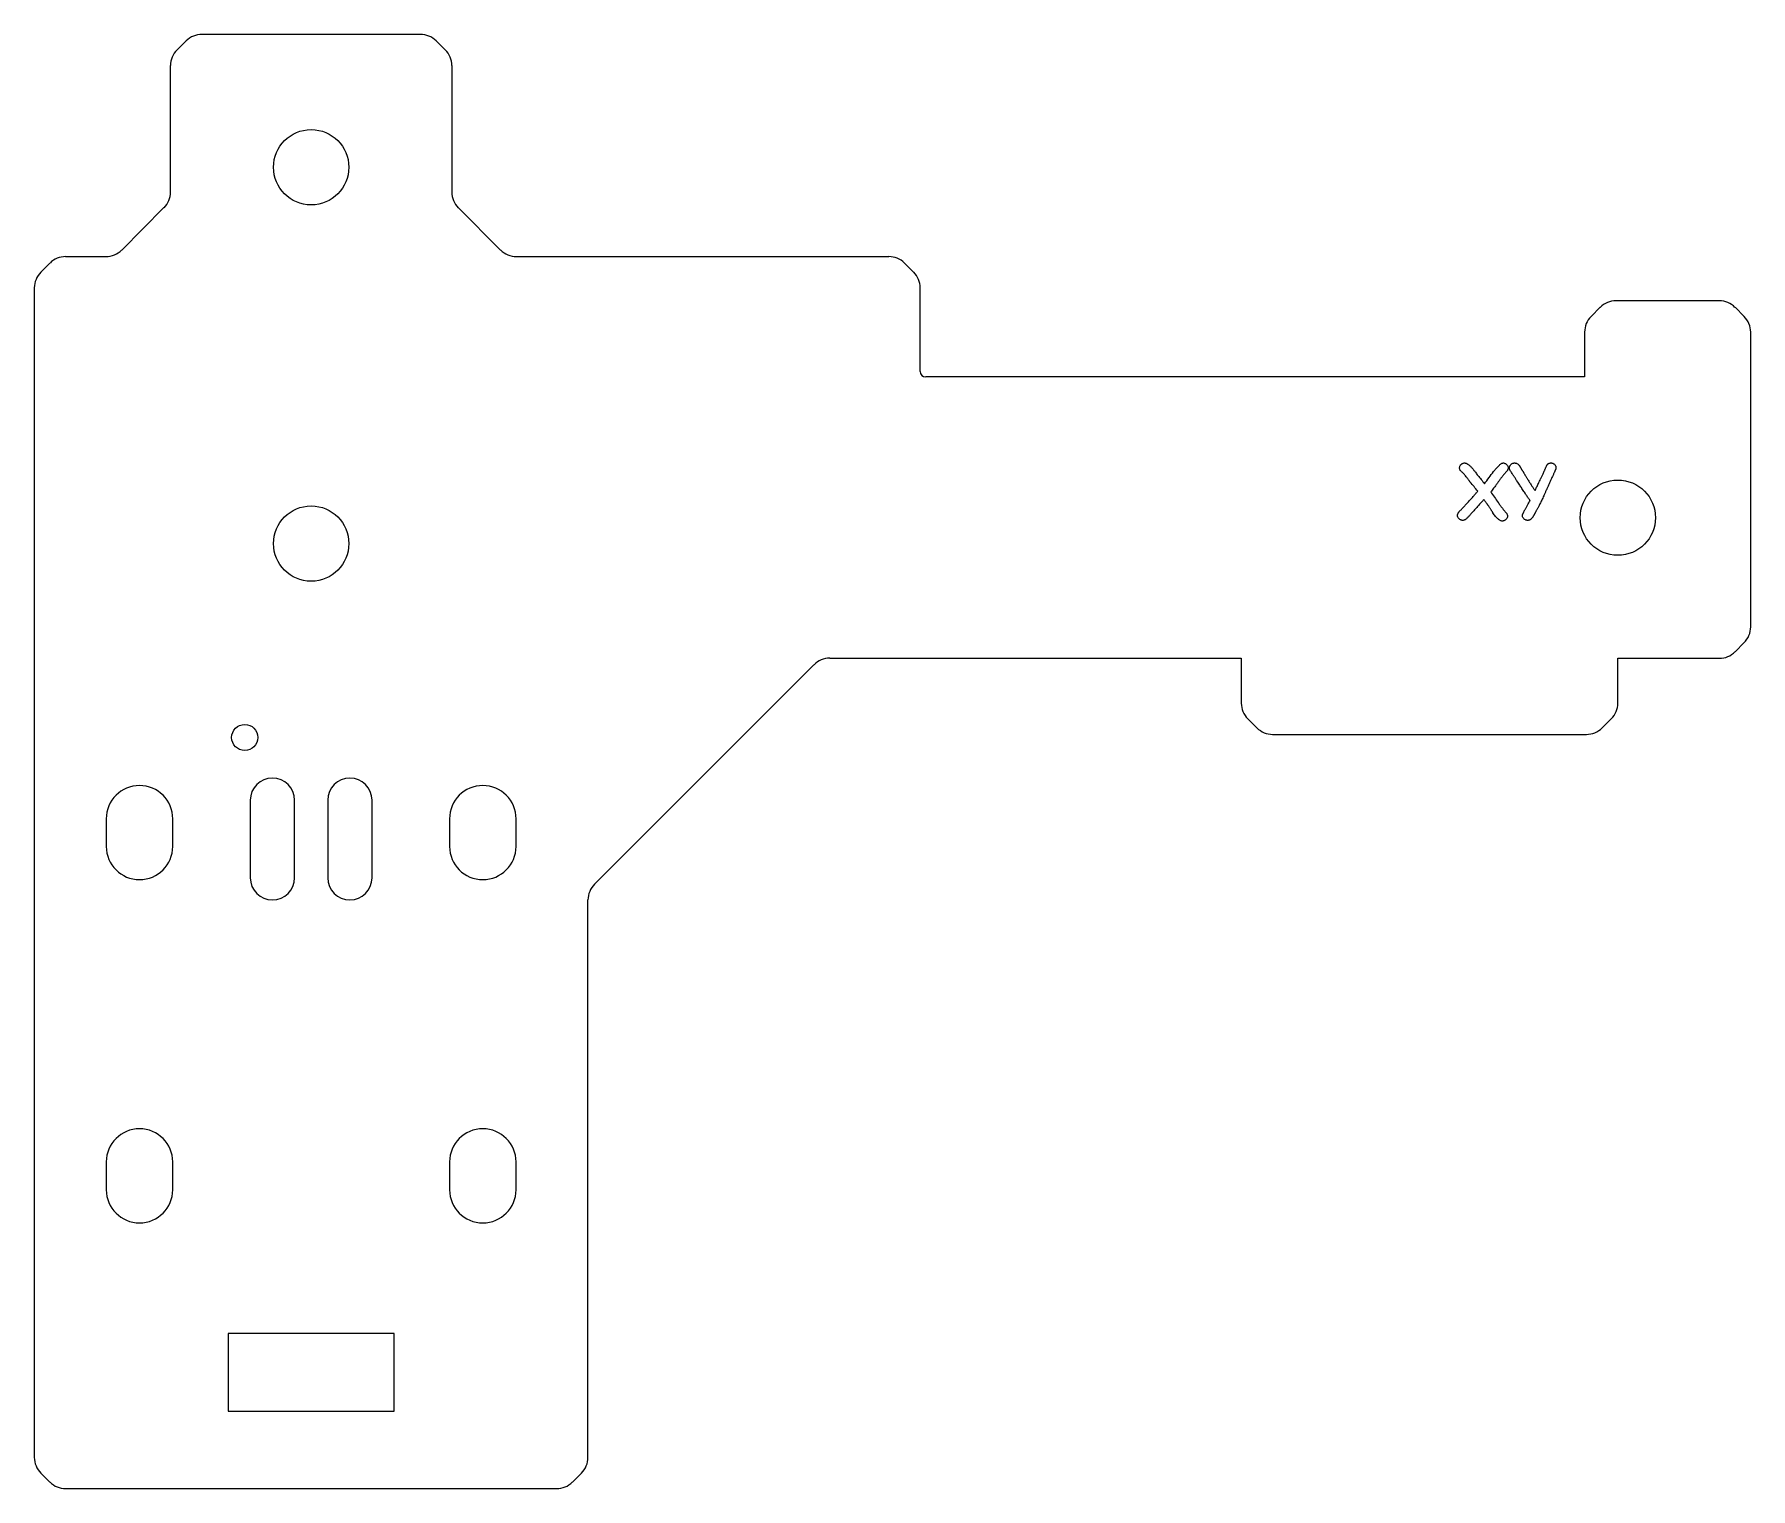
# Model space of a CAD drawing. Header units: millimetres. Extents: x -25 to 130, y -66 to 66.
import ezdxf

# ---------------------------------------------------------------- set-up
doc = ezdxf.new("R2010")
doc.units = ezdxf.units.MM

msp = doc.modelspace()

# ---------------------------------------------------------------- linework, layer by layer
at = {"color": 7, "linetype": 'Continuous', "lineweight": 25}
for p, q in [((9.87, 65.67), (-9.87, 65.67)), ((-11.29, 65.09), (-12.11, 64.26)), ((12.11, 64.26), (11.29, 65.09)), ((-12.7, 51.43), (-12.7, 62.85)), ((12.7, 62.85), (12.7, 51.43)), ((-13.29, 50.02), (-17.11, 46.19)), ((17.11, 46.19), (13.29, 50.02)), ((-23.59, 45.02), (-24.41, 44.19)), ((-22.17, 45.6), (-18.53, 45.6)), ((18.53, 45.6), (52.17, 45.6)), ((54.41, 44.19), (53.59, 45.02)), ((-25, 42.78), (-25, -62.85)), ((55, 35.23), (55, 42.78)), ((116.41, 41.02), (115.59, 40.19)), ((127.17, 41.6), (117.83, 41.6)), ((129.41, 40.19), (128.59, 41.02)), ((115, 38.78), (115, 34.73)), ((130, 12.15), (130, 38.78)), ((115, 34.73), (55.5, 34.73)), ((109.08, 26.75), (109.33, 26.35)), ((46.83, 9.32), (84, 9.32)), ((84, 9.32), (84, 5.27)), ((118, 9.32), (127.17, 9.32)), ((118, 5.27), (118, 9.32)), ((128.59, 9.91), (129.41, 10.74)), ((25.59, -11.09), (45.41, 8.74)), ((84.59, 3.86), (85.41, 3.03)), ((116.59, 3.03), (117.41, 3.86)), ((86.83, 2.44), (115.17, 2.44)), ((-5.5, -3.5), (-5.5, -10.5)), ((-1.5, -10.5), (-1.5, -3.5)), ((1.5, -3.5), (1.5, -10.5)), ((5.5, -10.5), (5.5, -3.5)), ((-18.5, -5.17), (-18.5, -7.67)), ((-12.5, -7.67), (-12.5, -5.17)), ((12.5, -5.17), (12.5, -7.67)), ((18.5, -7.67), (18.5, -5.17)), ((25, -62.85), (25, -12.5)), ((-18.5, -36.17), (-18.5, -38.67)), ((-12.5, -38.67), (-12.5, -36.17)), ((12.5, -36.17), (12.5, -38.67)), ((18.5, -38.67), (18.5, -36.17)), ((7.5, -51.67), (-7.5, -51.67)), ((-7.5, -51.67), (-7.5, -58.67)), ((7.5, -58.67), (7.5, -51.67)), ((-7.5, -58.67), (7.5, -58.67)), ((-24.41, -64.26), (-23.59, -65.09)), ((23.59, -65.09), (24.41, -64.26)), ((-22.17, -65.67), (22.17, -65.67))]:
    msp.add_line(p, q, dxfattribs=at)
for centre, radius in [((0, 53.67), 3.4), ((118, 22.02), 3.4), ((0, 19.68), 3.4), ((-6, 2.17), 1.18)]:
    msp.add_circle(centre, radius, dxfattribs=at)
for centre, radius, start, end in [((-9.87, 63.67), 2, 90, 135), ((9.87, 63.67), 2, 45, 90), ((-10.7, 62.85), 2, 135, 180), ((10.7, 62.85), 2, 0, 45), ((-14.7, 51.43), 2, 315, 0), ((14.7, 51.43), 2, 180, 225), ((-22.17, 43.6), 2, 90, 135), ((-18.53, 47.6), 2, 270, 315), ((18.53, 47.6), 2, 225, 270), ((52.17, 43.6), 2, 45, 90), ((-23, 42.78), 2, 135, 180), ((53, 42.78), 2, 0, 45), ((117.83, 39.6), 2, 90, 135), ((127.17, 39.6), 2, 45, 90), ((117, 38.78), 2, 135, 180), ((128, 38.78), 2, 0, 45), ((55.5, 35.23), 0.5, 180, 270), ((128, 12.15), 2, 315, 0), ((46.83, 7.33), 2, 90, 135), ((127.17, 11.32), 2, 270, 315), ((86, 5.27), 2, 180, 225), ((116, 5.27), 2, 315, 0), ((86.83, 4.45), 2, 225, 270), ((115.17, 4.45), 2, 270, 315), ((-3.5, -3.5), 2, 0, 180), ((3.5, -3.5), 2, 0, 180), ((-15.5, -5.17), 3, 0, 180), ((15.5, -5.17), 3, 0, 180), ((-15.5, -7.67), 3, 180, 0), ((15.5, -7.67), 3, 180, 0), ((-3.5, -10.5), 2, 180, 0), ((3.5, -10.5), 2, 180, 0), ((27, -12.5), 2, 135, 180), ((-15.5, -36.17), 3, 0, 180), ((15.5, -36.17), 3, 0, 180), ((-15.5, -38.67), 3, 180, 0), ((15.5, -38.67), 3, 180, 0), ((-23, -62.85), 2, 180, 225), ((23, -62.85), 2, 315, 0), ((-22.17, -63.67), 2, 225, 270), ((22.17, -63.67), 2, 270, 315)]:
    msp.add_arc(centre, radius, start, end, dxfattribs=at)
for points, knots in [([(103.71, 26.51), (103.71, 26.54), (103.72, 26.6), (103.74, 26.68), (103.78, 26.76), (103.84, 26.83), (103.91, 26.89), (103.99, 26.93), (104.08, 26.96), (104.14, 26.96), (104.17, 26.96)], [0, 0, 0, 0, 0.119087, 0.235783, 0.356869, 0.485122, 0.614934, 0.739677, 0.866173, 1, 1, 1, 1]), ([(104.3, 25.72), (104.27, 25.77), (104.2, 25.85), (104.09, 25.97), (104, 26.08), (103.9, 26.16), (103.81, 26.23), (103.75, 26.32), (103.72, 26.41), (103.71, 26.48), (103.71, 26.51)], [0, 0, 0, 0, 0.173105, 0.328613, 0.469584, 0.593955, 0.705265, 0.806074, 0.902981, 1, 1, 1, 1]), ([(104.17, 26.96), (104.19, 26.96), (104.22, 26.96), (104.27, 26.95), (104.32, 26.93), (104.38, 26.9), (104.44, 26.86), (104.5, 26.82), (104.57, 26.77), (104.61, 26.73), (104.64, 26.71)], [0, 0, 0, 0, 0.08681, 0.181238, 0.285023, 0.402726, 0.53131, 0.674272, 0.831083, 1, 1, 1, 1]), ([(104.64, 26.71), (104.67, 26.68), (104.73, 26.63), (104.82, 26.53), (104.9, 26.44), (104.98, 26.34), (105.05, 26.24), (105.15, 26.11), (105.25, 25.97), (105.33, 25.87), (105.37, 25.82)], [0, 0, 0, 0, 0.114889, 0.224466, 0.328993, 0.429425, 0.538471, 0.670549, 0.823837, 1, 1, 1, 1]), ([(106.78, 26.18), (106.83, 26.24), (106.93, 26.36), (107.06, 26.52), (107.19, 26.65), (107.3, 26.76), (107.4, 26.85), (107.49, 26.91), (107.57, 26.95), (107.62, 26.96), (107.64, 26.96)], [0, 0, 0, 0, 0.202518, 0.38144, 0.538084, 0.6727, 0.784533, 0.874958, 0.945844, 1, 1, 1, 1]), ([(107.64, 26.96), (107.67, 26.96), (107.73, 26.96), (107.81, 26.93), (107.89, 26.89), (107.96, 26.83), (108.02, 26.76), (108.06, 26.69), (108.09, 26.6), (108.09, 26.55), (108.09, 26.52)], [0, 0, 0, 0, 0.12618, 0.248431, 0.371864, 0.501906, 0.631603, 0.753846, 0.875178, 1, 1, 1, 1]), ([(108.09, 26.52), (108.09, 26.49), (108.09, 26.44), (108.06, 26.36), (108.03, 26.29), (107.99, 26.25), (107.97, 26.22)], [0, 0, 0, 0, 0.238206, 0.476412, 0.730007, 1, 1, 1, 1]), ([(108.22, 26.52), (108.22, 26.55), (108.22, 26.61), (108.25, 26.7), (108.3, 26.78), (108.34, 26.82), (108.36, 26.84)], [0, 0, 0, 0, 0.25142, 0.4945, 0.740358, 1, 1, 1, 1]), ([(108.28, 26.29), (108.27, 26.31), (108.25, 26.35), (108.23, 26.4), (108.22, 26.46), (108.22, 26.5), (108.22, 26.52)], [0, 0, 0, 0, 0.258379, 0.511246, 0.754166, 1, 1, 1, 1]), ([(108.36, 26.84), (108.39, 26.86), (108.43, 26.9), (108.51, 26.94), (108.6, 26.96), (108.66, 26.96), (108.69, 26.96)], [0, 0, 0, 0, 0.25527, 0.499546, 0.746537, 1, 1, 1, 1]), ([(108.69, 26.96), (108.72, 26.96), (108.79, 26.96), (108.9, 26.91), (109, 26.84), (109.05, 26.78), (109.08, 26.75)], [0, 0, 0, 0, 0.229575, 0.463707, 0.7159324, 1, 1, 1, 1]), ([(109.33, 26.35), (109.33, 26.35), (109.34, 26.34), (109.35, 26.33), (109.36, 26.31), (109.38, 26.28), (109.4, 26.24), (109.43, 26.2), (109.46, 26.15), (109.49, 26.09), (109.53, 26.03), (109.57, 25.96), (109.62, 25.88), (109.67, 25.8), (109.72, 25.71), (109.78, 25.61), (109.84, 25.51), (109.89, 25.44), (109.91, 25.4)], [0, 0, 0, 0, 0.008913, 0.02452, 0.047831, 0.078119, 0.115385, 0.160077, 0.211746, 0.270844, 0.336468, 0.409519, 0.490287, 0.577742, 0.672913, 0.774322, 0.883448, 1, 1, 1, 1]), ([(111.25, 25.99), (111.26, 26.01), (111.28, 26.05), (111.31, 26.12), (111.34, 26.19), (111.38, 26.27), (111.42, 26.36), (111.46, 26.46), (111.5, 26.56), (111.53, 26.63), (111.55, 26.67)], [0, 0, 0, 0, 0.087793, 0.187184, 0.296461, 0.415625, 0.545865, 0.687184, 0.83839, 1, 1, 1, 1]), ([(111.55, 26.67), (111.56, 26.69), (111.58, 26.74), (111.62, 26.8), (111.66, 26.85), (111.71, 26.89), (111.77, 26.92), (111.83, 26.95), (111.89, 26.96), (111.94, 26.96), (111.96, 26.96)], [0, 0, 0, 0, 0.140493, 0.272174, 0.394903, 0.512598, 0.628603, 0.747255, 0.869412, 1, 1, 1, 1]), ([(111.96, 26.96), (111.99, 26.96), (112.04, 26.96), (112.13, 26.94), (112.2, 26.9), (112.25, 26.86), (112.27, 26.85)], [0, 0, 0, 0, 0.251012, 0.497712, 0.743137, 1, 1, 1, 1]), ([(112.41, 26.53), (112.41, 26.52), (112.41, 26.49), (112.4, 26.45), (112.39, 26.4), (112.37, 26.34), (112.34, 26.28), (112.31, 26.2), (112.27, 26.12), (112.24, 26.06), (112.23, 26.03)], [0, 0, 0, 0, 0.059695, 0.137076, 0.234573, 0.3497, 0.483182, 0.636469, 0.808227, 1, 1, 1, 1]), ([(112.27, 26.85), (112.29, 26.82), (112.33, 26.78), (112.38, 26.7), (112.41, 26.62), (112.41, 26.56), (112.41, 26.53)], [0, 0, 0, 0, 0.256281, 0.498864, 0.743152, 1, 1, 1, 1]), ([(104.67, 25.24), (104.66, 25.25), (104.65, 25.26), (104.63, 25.29), (104.6, 25.33), (104.56, 25.38), (104.51, 25.45), (104.45, 25.53), (104.38, 25.62), (104.33, 25.69), (104.3, 25.72)], [0, 0, 0, 0, 0.030782, 0.090093, 0.174703, 0.286575, 0.423749, 0.589451, 0.780462, 1, 1, 1, 1]), ([(105.35, 24.41), (105.24, 24.55), (105.02, 24.83), (104.79, 25.1), (104.67, 25.24)], [0, 0, 0, 0, 0.494636, 1, 1, 1, 1]), ([(105.37, 25.82), (105.47, 25.7), (105.67, 25.46), (105.87, 25.21), (105.96, 25.09)], [0, 0, 0, 0, 0.5015924, 1, 1, 1, 1]), ([(105.96, 25.09), (106.1, 25.27), (106.37, 25.64), (106.64, 26), (106.78, 26.18)], [0, 0, 0, 0, 0.500497, 1, 1, 1, 1]), ([(107.31, 25.4), (107.29, 25.37), (107.24, 25.3), (107.17, 25.2), (107.08, 25.08), (106.99, 24.95), (106.89, 24.81), (106.77, 24.67), (106.65, 24.51), (106.57, 24.4), (106.52, 24.34)], [0, 0, 0, 0, 0.0882357, 0.186836, 0.2962348, 0.4160104, 0.5460173, 0.6868518, 0.8385199, 1, 1, 1, 1]), ([(107.97, 26.22), (107.94, 26.18), (107.87, 26.11), (107.77, 25.99), (107.68, 25.88), (107.59, 25.77), (107.52, 25.67), (107.44, 25.58), (107.38, 25.49), (107.33, 25.43), (107.31, 25.4)], [0, 0, 0, 0, 0.150837, 0.294053, 0.430254, 0.558744, 0.680391, 0.79363, 0.900645, 1, 1, 1, 1]), ([(109.34, 24.66), (109.31, 24.71), (109.24, 24.81), (109.14, 24.97), (109.02, 25.15), (108.89, 25.34), (108.75, 25.56), (108.61, 25.79), (108.45, 26.03), (108.34, 26.2), (108.28, 26.29)], [0, 0, 0, 0, 0.0886516, 0.1877504, 0.2972976, 0.4170248, 0.5470558, 0.6879532, 0.8386171, 1, 1, 1, 1]), ([(109.91, 25.4), (109.94, 25.35), (110, 25.26), (110.08, 25.13), (110.16, 25), (110.24, 24.88), (110.31, 24.77), (110.39, 24.67), (110.46, 24.57), (110.51, 24.51), (110.53, 24.48)], [0, 0, 0, 0, 0.149197, 0.292306, 0.427416, 0.555283, 0.677134, 0.791792, 0.899103, 1, 1, 1, 1]), ([(110.53, 24.48), (110.55, 24.52), (110.6, 24.62), (110.67, 24.77), (110.75, 24.93), (110.84, 25.11), (110.93, 25.31), (111.03, 25.52), (111.14, 25.75), (111.21, 25.91), (111.25, 25.99)], [0, 0, 0, 0, 0.088902, 0.187602, 0.296609, 0.41696, 0.547118, 0.687334, 0.838377, 1, 1, 1, 1]), ([(112.23, 26.03), (112.21, 25.99), (112.18, 25.92), (112.12, 25.8), (112.05, 25.65), (111.97, 25.48), (111.89, 25.28), (111.79, 25.06), (111.68, 24.81), (111.6, 24.64), (111.56, 24.55)], [0, 0, 0, 0, 0.06705, 0.150342, 0.250417, 0.367033, 0.50068, 0.650331, 0.816771, 1, 1, 1, 1]), ([(104.22, 23.14), (104.26, 23.18), (104.33, 23.26), (104.45, 23.39), (104.58, 23.54), (104.72, 23.69), (104.87, 23.85), (105.02, 24.03), (105.18, 24.21), (105.3, 24.34), (105.35, 24.41)], [0, 0, 0, 0, 0.095932, 0.200714, 0.313125, 0.434009, 0.563321, 0.700686, 0.846529, 1, 1, 1, 1]), ([(105.91, 23.67), (105.87, 23.63), (105.8, 23.55), (105.7, 23.43), (105.58, 23.3), (105.46, 23.16), (105.33, 23.02), (105.2, 22.87), (105.06, 22.72), (104.96, 22.61), (104.91, 22.56)], [0, 0, 0, 0, 0.10332, 0.212614, 0.328309, 0.450406, 0.578424, 0.712848, 0.853678, 1, 1, 1, 1]), ([(106.31, 23.1), (106.29, 23.12), (106.27, 23.15), (106.23, 23.21), (106.19, 23.27), (106.14, 23.34), (106.09, 23.41), (106.03, 23.49), (105.97, 23.58), (105.93, 23.64), (105.91, 23.67)], [0, 0, 0, 0, 0.088877, 0.187793, 0.296747, 0.417681, 0.547517, 0.68739, 0.839244, 1, 1, 1, 1]), ([(106.52, 24.34), (106.63, 24.19), (106.86, 23.87), (107.08, 23.55), (107.2, 23.39)], [0, 0, 0, 0, 0.499426, 1, 1, 1, 1]), ([(107.2, 23.39), (107.26, 23.3), (107.38, 23.13), (107.57, 22.88), (107.74, 22.66), (107.86, 22.53), (107.91, 22.46)], [0, 0, 0, 0, 0.282154, 0.543498, 0.782339, 1, 1, 1, 1]), ([(110.08, 23.56), (110.06, 23.59), (110.01, 23.66), (109.93, 23.77), (109.85, 23.89), (109.76, 24.02), (109.67, 24.16), (109.57, 24.32), (109.46, 24.48), (109.38, 24.6), (109.34, 24.66)], [0, 0, 0, 0, 0.08896, 0.188428, 0.297992, 0.417655, 0.548029, 0.687903, 0.838896, 1, 1, 1, 1]), ([(109.39, 22.22), (109.39, 22.23), (109.39, 22.24), (109.4, 22.28), (109.41, 22.32), (109.43, 22.36), (109.46, 22.42), (109.49, 22.48), (109.52, 22.56), (109.56, 22.64), (109.61, 22.72), (109.66, 22.82), (109.72, 22.92), (109.78, 23.04), (109.85, 23.16), (109.92, 23.28), (110, 23.42), (110.05, 23.51), (110.08, 23.56)], [0, 0, 0, 0, 0.0160419, 0.0376753, 0.0658811, 0.0995996, 0.1398381, 0.1868718, 0.2393005, 0.298565, 0.3641125, 0.436218, 0.5137591, 0.5984749, 0.68975, 0.7864745, 0.8900741, 1, 1, 1, 1]), ([(111.56, 24.55), (111.53, 24.47), (111.46, 24.32), (111.36, 24.1), (111.27, 23.9), (111.18, 23.7), (111.09, 23.52), (111.01, 23.36), (110.93, 23.2), (110.88, 23.1), (110.86, 23.06)], [0, 0, 0, 0, 0.153025, 0.298397, 0.435114, 0.564203, 0.685179, 0.798034, 0.902791, 1, 1, 1, 1]), ([(103.52, 22.22), (103.53, 22.25), (103.53, 22.3), (103.55, 22.37), (103.59, 22.45), (103.62, 22.49), (103.64, 22.51)], [0, 0, 0, 0, 0.24356, 0.486539, 0.736501, 1, 1, 1, 1]), ([(104, 21.78), (103.97, 21.78), (103.91, 21.78), (103.82, 21.81), (103.74, 21.85), (103.66, 21.91), (103.6, 21.98), (103.56, 22.05), (103.53, 22.14), (103.53, 22.19), (103.52, 22.22)], [0, 0, 0, 0, 0.128108, 0.252215, 0.377708, 0.506874, 0.636201, 0.757093, 0.877237, 1, 1, 1, 1]), ([(103.64, 22.51), (103.65, 22.53), (103.69, 22.57), (103.75, 22.63), (103.81, 22.7), (103.88, 22.77), (103.96, 22.86), (104.04, 22.94), (104.13, 23.04), (104.19, 23.1), (104.22, 23.14)], [0, 0, 0, 0, 0.08828, 0.187739, 0.29673, 0.416845, 0.547317, 0.687324, 0.838513, 1, 1, 1, 1]), ([(104.33, 21.91), (104.3, 21.89), (104.26, 21.85), (104.17, 21.81), (104.09, 21.78), (104.03, 21.78), (104, 21.78)], [0, 0, 0, 0, 0.2601883, 0.5074353, 0.7514675, 1, 1, 1, 1]), ([(104.91, 22.56), (104.9, 22.54), (104.86, 22.5), (104.8, 22.43), (104.74, 22.36), (104.67, 22.28), (104.59, 22.2), (104.51, 22.11), (104.42, 22.01), (104.36, 21.95), (104.33, 21.91)], [0, 0, 0, 0, 0.089462, 0.188298, 0.297249, 0.417148, 0.547249, 0.687482, 0.838668, 1, 1, 1, 1]), ([(106.72, 22.46), (106.71, 22.48), (106.69, 22.52), (106.65, 22.58), (106.6, 22.66), (106.55, 22.73), (106.5, 22.82), (106.44, 22.91), (106.37, 23), (106.33, 23.07), (106.31, 23.1)], [0, 0, 0, 0, 0.088467, 0.187085, 0.296532, 0.416813, 0.546875, 0.68708, 0.838122, 1, 1, 1, 1]), ([(107.56, 21.72), (107.53, 21.72), (107.47, 21.72), (107.38, 21.76), (107.28, 21.82), (107.18, 21.91), (107.07, 22.01), (106.96, 22.14), (106.84, 22.29), (106.77, 22.4), (106.72, 22.46)], [0, 0, 0, 0, 0.0745133, 0.15818, 0.256455, 0.3686148, 0.4991344, 0.6471967, 0.8140098, 1, 1, 1, 1]), ([(108.03, 22.17), (108.03, 22.14), (108.03, 22.08), (108, 21.99), (107.95, 21.92), (107.89, 21.85), (107.82, 21.79), (107.74, 21.75), (107.65, 21.72), (107.59, 21.72), (107.56, 21.72)], [0, 0, 0, 0, 0.1229, 0.241474, 0.363014, 0.492087, 0.621652, 0.745932, 0.870482, 1, 1, 1, 1]), ([(107.91, 22.46), (107.93, 22.44), (107.97, 22.39), (108, 22.32), (108.03, 22.25), (108.03, 22.19), (108.03, 22.17)], [0, 0, 0, 0, 0.270534, 0.521032, 0.760461, 1, 1, 1, 1]), ([(109.54, 21.9), (109.52, 21.92), (109.47, 21.96), (109.42, 22.04), (109.39, 22.13), (109.39, 22.19), (109.39, 22.22)], [0, 0, 0, 0, 0.261617, 0.505495, 0.7494, 1, 1, 1, 1]), ([(109.86, 21.78), (109.83, 21.78), (109.78, 21.78), (109.69, 21.81), (109.61, 21.84), (109.56, 21.88), (109.54, 21.9)], [0, 0, 0, 0, 0.254626, 0.500086, 0.746781, 1, 1, 1, 1]), ([(110.31, 22.06), (110.3, 22.04), (110.27, 22), (110.22, 21.94), (110.16, 21.89), (110.11, 21.85), (110.05, 21.82), (109.99, 21.79), (109.93, 21.78), (109.88, 21.78), (109.86, 21.78)], [0, 0, 0, 0, 0.150024, 0.289032, 0.419387, 0.541305, 0.660206, 0.773404, 0.886802, 1, 1, 1, 1]), ([(110.86, 23.06), (110.84, 23.02), (110.8, 22.94), (110.74, 22.84), (110.68, 22.74), (110.63, 22.64), (110.59, 22.56), (110.54, 22.48), (110.51, 22.41), (110.47, 22.34), (110.44, 22.28), (110.41, 22.23), (110.38, 22.18), (110.36, 22.15), (110.35, 22.12), (110.33, 22.09), (110.32, 22.07), (110.32, 22.07), (110.31, 22.06)], [0, 0, 0, 0, 0.114361, 0.221453, 0.322082, 0.416249, 0.502395, 0.582829, 0.655242, 0.721194, 0.780278, 0.832162, 0.877514, 0.915661, 0.94694, 0.97135, 0.988892, 1, 1, 1, 1])]:
    msp.add_open_spline(points, degree=3, knots=knots, dxfattribs=at)

doc.saveas('drawing.dxf')
